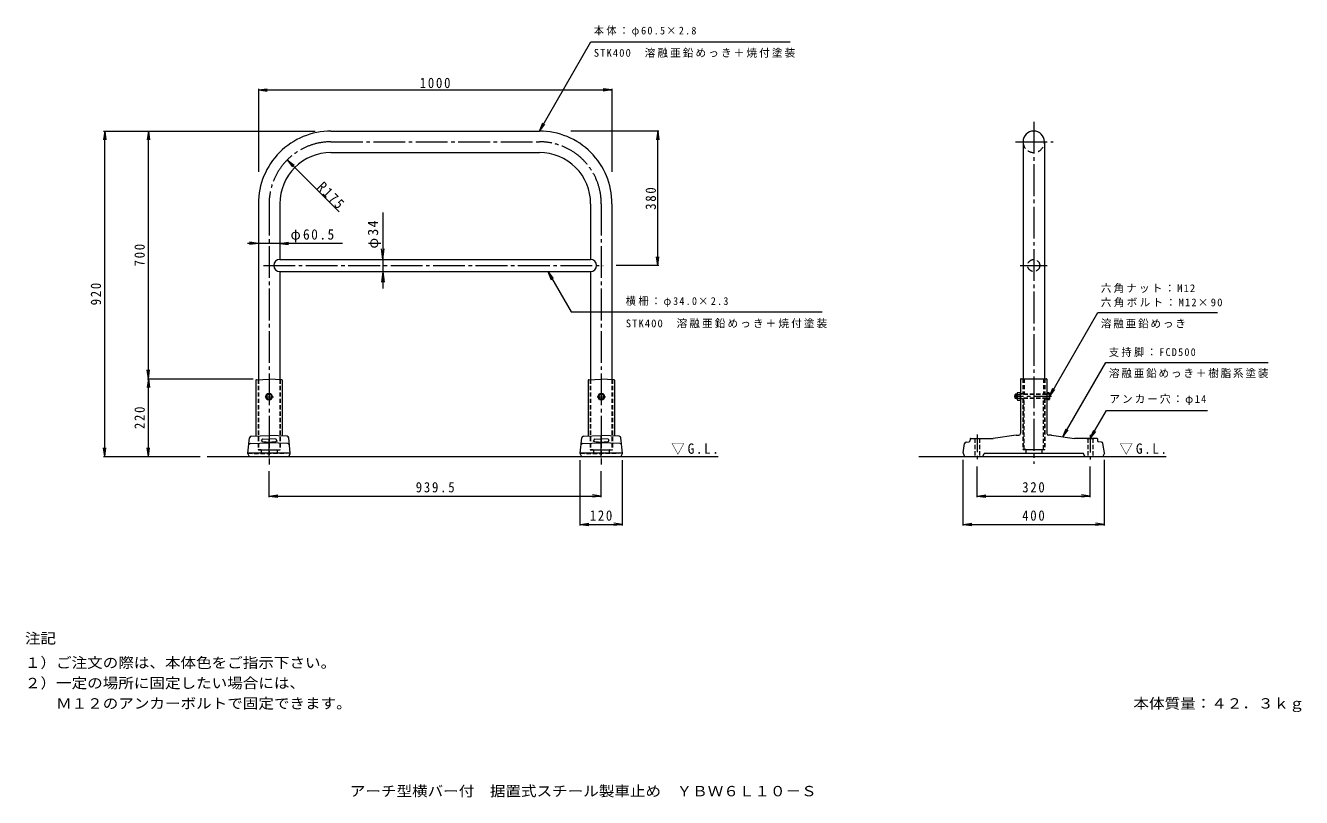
# Model space of a CAD drawing. Units: millimetres at full size, sheet at 1:10; some dimension numbers follow another scale. Extents: x -1858 to 1750, y -1361 to 822.
import ezdxf
from ezdxf.enums import TextEntityAlignment as Align

# ---------------------------------------------------------------- set-up
doc = ezdxf.new("R2010")
doc.units = ezdxf.units.MM
doc.header["$LTSCALE"] = 10
for name, pattern in [('CHAIN1', [8, 5, -1, 1, -1]), ('CHAIN2', [12, 9, -1, 1, -1]), ('DASHED1', [1.8, 1.2, -0.6]), ('DASHED2', [3, 2, -1])]:
    doc.linetypes.add(name, pattern=pattern)
for name, color, linetype, lineweight in [('C-0', 2, 'Continuous', 9), ('C-1', 2, 'Continuous', 9), ('C-2', 3, 'Continuous', 9), ('C-4', 7, 'Continuous', 9), ('C-5', 7, 'Continuous', 9), ('C-D', 2, 'Continuous', 9), ('C-E', 6, 'Continuous', 5)]:
    doc.layers.add(name, color=color, linetype=linetype, lineweight=lineweight)
for name, color, linetype in [('F-4_F-4ﾚｲﾔ', 2, 'Continuous'), ('F-5_F-5ﾚｲﾔ', 2, 'Continuous'), ('F-F_F-Fﾚｲﾔ', 2, 'Continuous')]:
    doc.layers.add(name, color=color, linetype=linetype)
doc.styles.add('ＭＳ ゴシック', font='')
doc.styles.get('ＭＳ ゴシック').set_extended_font_data('MS Gothic')

msp = doc.modelspace()

# ---------------------------------------------------------------- linework, layer by layer
at = {"layer": 'C-0', "color": 7, "linetype": 'CHAIN2'}
for p, q in [((992.99, 549.73), (992.99, -417.54)), ((-994.46, 493.22), (-404.96, 493.22)), ((941.11, 493.21), (1048.13, 493.21)), ((-1169.46, 318.22), (-1169.46, -419.43)), ((-229.96, 318.22), (-229.96, -419.43)), ((-1185.57, 143.47), (-224.78, 143.47)), ((954.21, 143.46), (1031.33, 143.46))]:
    msp.add_line(p, q, dxfattribs=at)
at = {"layer": 'C-0'}
for p, q in [((-1205.29, -179.45), (-1169.46, -177.53)), ((-1133.63, -179.45), (-1169.46, -177.53)), ((-265.79, -179.45), (-229.96, -177.53)), ((-194.13, -179.45), (-229.96, -177.53)), ((955.74, -178.04), (955.74, -220.54)), ((957.24, -176.54), (1028.74, -176.54)), ((1030.24, -178.04), (1030.24, -220.54)), ((-1206.71, -180.95), (-1206.71, -338.88)), ((-1132.21, -180.95), (-1132.21, -338.88)), ((-267.21, -180.95), (-267.21, -338.88)), ((-192.71, -180.95), (-192.71, -338.88)), ((955.74, -232.54), (955.74, -331.54)), ((1030.24, -232.54), (1030.24, -331.54)), ((-1229.41, -387.12), (-1224.91, -343.85)), ((-1222.19, -359.38), (-1169.46, -357.53)), ((-1220.12, -339.37), (-1169.46, -337.53)), ((-1189.68, -348.69), (-1190.15, -351.17)), ((-1188.28, -347.47), (-1169.46, -346.53)), ((-1118.8, -339.37), (-1169.46, -337.53)), ((-1169.46, -337.53), (-1169.46, -346.53)), ((-1150.64, -347.47), (-1169.46, -346.53)), ((-1169.46, -399.53), (-1169.46, -346.53)), ((-1116.72, -359.38), (-1169.46, -357.53)), ((-1149.24, -348.69), (-1148.77, -351.17)), ((-1109.5, -387.12), (-1114.01, -343.85)), ((-289.91, -387.12), (-285.41, -343.85)), ((-282.69, -359.38), (-229.96, -357.53)), ((-280.62, -339.37), (-229.96, -337.53)), ((-250.18, -348.69), (-250.65, -351.17)), ((-248.78, -347.47), (-229.96, -346.53)), ((-179.3, -339.37), (-229.96, -337.53)), ((-229.96, -346.53), (-229.96, -337.53)), ((-211.14, -347.47), (-229.96, -346.53)), ((-229.96, -399.53), (-229.96, -346.53)), ((-177.22, -359.38), (-229.96, -357.53)), ((-209.74, -348.69), (-209.27, -351.17)), ((-170, -387.12), (-174.51, -343.85)), ((793.07, -386.11), (797.39, -360.17)), ((801.64, -356.04), (810.45, -354.82)), ((812.85, -346.87), (812.17, -353.06)), ((814.34, -345.54), (877.64, -345.54)), ((942.89, -336.55), (877.85, -345.52)), ((943.1, -336.54), (950.74, -336.54)), ((1042.89, -336.54), (1035.24, -336.54)), ((1043.1, -336.55), (1108.14, -345.52)), ((1171.65, -345.54), (1108.35, -345.54)), ((1173.14, -346.87), (1173.82, -353.06)), ((1184.35, -356.04), (1175.53, -354.82)), ((1192.92, -386.11), (1188.6, -360.17)), ((-1224.91, -397.53), (-1229.29, -387.9)), ((-1110.13, -387.53), (-1228.88, -387.53)), ((-1114, -397.53), (-1109.63, -387.9)), ((-285.41, -397.53), (-289.79, -387.9)), ((-170.63, -387.53), (-289.38, -387.53)), ((-174.5, -397.53), (-170.13, -387.9)), ((793.16, -386.94), (797.16, -396.54)), ((848.9, -396.54), (852.59, -388.42)), ((853.96, -387.54), (1132.03, -387.54)), ((1137.09, -396.54), (1133.39, -388.42)), ((1192.83, -386.94), (1188.83, -396.54))]:
    msp.add_line(p, q, dxfattribs=at)
at = {"layer": 'C-0', "linetype": 'DASHED1'}
for p, q in [((-1200.71, -179.21), (-1200.71, -377.06)), ((-1138.21, -179.21), (-1138.21, -377.06)), ((-261.21, -179.21), (-261.21, -377.06)), ((-198.71, -179.21), (-198.71, -377.06)), ((961.74, -176.54), (961.74, -220.54)), ((1024.24, -176.54), (1024.24, -220.54)), ((961.24, -219.54), (955.74, -219.54)), ((961.24, -233.54), (955.74, -233.54)), ((961.74, -232.54), (961.74, -376.07)), ((1024.24, -232.54), (1024.24, -376.07)), ((1024.74, -219.54), (1030.24, -219.54)), ((1024.74, -233.54), (1030.24, -233.54)), ((825.99, -345.54), (825.99, -396.54)), ((839.99, -345.54), (839.99, -396.54)), ((1145.99, -345.54), (1145.99, -396.54)), ((1159.99, -345.54), (1159.99, -396.54)), ((-1229.4, -387.53), (-1169.46, -388.53)), ((-1192.43, -378), (-1200.24, -377.56)), ((-1199.46, -377.53), (-1139.45, -377.53)), ((-1191.96, -378.03), (-1146.96, -378.03)), ((-1191.96, -378.5), (-1191.96, -388.16)), ((-1109.51, -387.53), (-1169.46, -388.53)), ((-1146.96, -378.5), (-1146.96, -388.16)), ((-1146.49, -378), (-1138.68, -377.56)), ((-289.9, -387.53), (-229.96, -388.53)), ((-252.93, -378), (-260.74, -377.56)), ((-259.96, -377.53), (-199.95, -377.53)), ((-252.46, -378.03), (-207.46, -378.03)), ((-252.46, -378.5), (-252.46, -388.16)), ((-170.01, -387.53), (-229.96, -388.53)), ((-207.46, -378.5), (-207.46, -388.16)), ((-206.99, -378), (-199.18, -377.56)), ((970.02, -377.01), (962.22, -376.57)), ((962.99, -376.54), (1023, -376.54)), ((970.49, -377.04), (1015.49, -377.04)), ((970.49, -377.51), (970.49, -387.54)), ((1015.49, -377.51), (1015.49, -387.54)), ((1015.97, -377.01), (1023.77, -376.57))]:
    msp.add_line(p, q, dxfattribs=at)
at = {"layer": 'C-0'}
for centre in [(-1169.46, -227.53), (-229.96, -227.53)]:
    msp.add_circle(centre, 7, dxfattribs=at)
at = {"layer": 'C-0', "color": 7, "linetype": 'CHAIN2'}
for centre, start, end in [((-994.46, 318.22), 89.99976, 180), ((-404.96, 318.22), 0, 90.00024)]:
    msp.add_arc(centre, 175, start, end, dxfattribs=at)
at = {"layer": 'C-0'}
for centre, radius, start, end in [((-1205.21, -180.95), 1.5, 93.0674, 180), ((-1133.71, -180.95), 1.5, 0, 86.9326), ((-265.71, -180.95), 1.5, 93.0674, 180), ((-194.21, -180.95), 1.5, 0, 86.9326), ((957.24, -178.04), 1.5, 90, 180), ((1028.74, -178.04), 1.5, 0, 90), ((-1222.02, -364.37), 5, 92.00708, 174.05319), ((-1219.93, -344.37), 5, 92.08252, 174.0531), ((-1192.11, -350.8), 2, 270, 349.25594), ((-1188.2, -348.97), 1.5, 92.86273, 169.25618), ((-1150.71, -348.97), 1.5, 10.74382, 87.13727), ((-1146.8, -350.8), 2, 190.74406, 270), ((-1118.98, -344.37), 5, 5.9469, 87.91748), ((-1116.9, -364.37), 5, 5.94681, 87.99292), ((-282.52, -364.37), 5, 92.00708, 174.05319), ((-280.43, -344.37), 5, 92.08252, 174.0531), ((-252.61, -350.8), 2, 270, 349.25594), ((-248.7, -348.97), 1.5, 92.86273, 169.25618), ((-211.21, -348.97), 1.5, 10.74382, 87.13727), ((-207.3, -350.8), 2, 190.74406, 270), ((-179.48, -344.37), 5, 5.9469, 87.91748), ((-177.4, -364.37), 5, 5.94681, 87.99292), ((802.32, -360.99), 5, 97.85335, 170.53764), ((810.18, -352.84), 2, 277.85335, 353.73427), ((814.34, -347.04), 1.5, 90, 173.73489), ((877.64, -344.04), 1.5, 270, 277.8541), ((943.1, -338.04), 1.5, 90, 97.85315), ((950.74, -331.54), 5, 270, 0), ((1035.24, -331.54), 5, 180, 270), ((1042.89, -338.04), 1.5, 82.14685, 90), ((1108.35, -344.04), 1.5, 262.1459, 270), ((1171.65, -347.04), 1.5, 6.26511, 90), ((1175.81, -352.84), 2, 186.26573, 262.14665), ((1183.67, -360.99), 5, 9.46236, 82.14665), ((-1227.92, -387.28), 1.5, 174.05302, 204.44478), ((-1110.99, -387.28), 1.5, 335.55501, 5.94698), ((-288.42, -387.28), 1.5, 174.05302, 204.44478), ((-171.49, -387.28), 1.5, 335.55501, 5.94698), ((794.54, -386.36), 1.5, 170.53767, 202.62009), ((853.96, -389.04), 1.5, 90, 155.556), ((1132.03, -389.04), 1.5, 24.444, 90), ((1191.44, -386.36), 1.5, 337.37991, 9.46233)]:
    msp.add_arc(centre, radius, start, end, dxfattribs=at)
at = {"layer": 'C-0', "linetype": 'DASHED1'}
for centre, start, end in [((961.24, -219.04), 270, 0), ((961.24, -234.04), 0, 90), ((1024.74, -219.04), 180, 270), ((1024.74, -234.04), 90, 180), ((-1200.21, -377.06), 180, 266.72997), ((-1192.46, -378.5), 0, 86.72997), ((-1146.46, -378.5), 93.27003, 180), ((-1138.71, -377.06), 273.27003, 0), ((-260.71, -377.06), 180, 266.72997), ((-252.96, -378.5), 0, 86.72997), ((-206.96, -378.5), 93.27003, 180), ((-199.21, -377.06), 273.27003, 0), ((962.24, -376.07), 180, 266.72997), ((969.99, -377.51), 0, 86.72997), ((1015.99, -377.51), 93.27003, 180), ((1023.74, -376.07), 273.27003, 0)]:
    msp.add_arc(centre, 0.5, start, end, dxfattribs=at)
at = {"layer": 'C-0'}
for centre in [(-1169.46, -352.8), (-229.96, -352.8)]:
    msp.add_ellipse(centre, major_axis=(21, 0), ratio=0.1351, start_param=3.1415927, end_param=6.2831853, dxfattribs=at)
at = {"layer": 'C-1', "color": 4, "linetype": 'DASHED1'}
for p, q in [((-1199.71, -179.15), (-1199.71, -377.53)), ((-1139.21, -179.15), (-1139.21, -377.53)), ((-260.21, -179.15), (-260.21, -377.53)), ((-199.71, -179.15), (-199.71, -377.53)), ((962.74, -219.54), (965.54, -219.54)), ((962.74, -233.54), (965.54, -233.54)), ((1023.24, -219.54), (1020.44, -219.54)), ((1023.24, -233.54), (1020.44, -233.54))]:
    msp.add_line(p, q, dxfattribs=at)
at = {"layer": 'C-1'}
for p, q in [((-1174.46, -236.2), (-1179.47, -227.53)), ((-1164.45, -236.2), (-1174.46, -236.2)), ((-234.96, -236.2), (-239.97, -227.53)), ((-224.95, -236.2), (-234.96, -236.2))]:
    msp.add_line(p, q, dxfattribs=at)
for points in [[(-1179.47, -227.53), (-1174.46, -218.86), (-1164.45, -218.86), (-1159.44, -227.53), (-1164.45, -236.2)], [(-239.97, -227.53), (-234.96, -218.86), (-224.95, -218.86), (-219.94, -227.53), (-224.95, -236.2)]]:
    msp.add_lwpolyline(points, dxfattribs=at)
for centre in [(-1169.46, -227.53), (-229.96, -227.53)]:
    msp.add_circle(centre, 8.67, dxfattribs=at)
at = {"layer": 'C-2'}
for p, q in [((-994.46, 523.47), (-404.96, 523.47)), ((962.74, 493.21), (962.74, -176.54)), ((1023.24, 493.21), (1023.24, -176.54)), ((-994.46, 462.97), (-404.96, 462.97)), ((-1199.71, 318.22), (-1199.71, -179.15)), ((-1139.21, 318.22), (-1139.21, 160.47)), ((-260.21, 318.22), (-260.21, 160.47)), ((-199.71, 318.22), (-199.71, -179.15)), ((-1139.21, 160.47), (-260.21, 160.47)), ((-1139.21, 126.47), (-1139.21, -179.15)), ((-1139.21, 126.47), (-260.21, 126.47)), ((-260.21, 126.47), (-260.21, -179.15))]:
    msp.add_line(p, q, dxfattribs=at)
at = {"layer": 'C-2', "linetype": 'DASHED1'}
for p, q in [((-1199.71, -179.15), (-1199.71, -376.54)), ((-1139.21, -179.15), (-1139.21, -376.54)), ((-260.21, -179.15), (-260.21, -376.54)), ((-199.71, -179.15), (-199.71, -376.54)), ((962.74, -176.54), (962.74, -220.54)), ((965.54, -176.54), (965.54, -220.54)), ((1020.44, -176.54), (1020.44, -220.54)), ((1023.24, -176.54), (1023.24, -220.54)), ((962.74, -232.54), (962.74, -376.54)), ((965.54, -376.54), (965.54, -232.54)), ((1020.44, -376.54), (1020.44, -232.54)), ((1023.24, -232.54), (1023.24, -376.54)), ((-1199.71, -377.53), (-1139.21, -377.53)), ((-260.21, -377.53), (-199.71, -377.53)), ((962.74, -376.54), (1023.24, -376.54))]:
    msp.add_line(p, q, dxfattribs=at)
at = {"layer": 'C-2', "linetype": 'DASHED2'}
msp.add_circle((992.99, 143.46), 17, dxfattribs=at)
at = {"layer": 'C-2'}
for centre, radius, start, end in [((-994.46, 318.22), 205.25, 89.99977, 180), ((-404.96, 318.22), 205.25, 0, 90.00023), ((992.99, 493.21), 30.25, 0, 180), ((-994.46, 318.22), 144.75, 89.9998, 180), ((-404.96, 318.22), 144.75, 0, 90.0002), ((-1139.21, 143.47), 17, 90, 270), ((-260.21, 143.47), 17, 270, 90)]:
    msp.add_arc(centre, radius, start, end, dxfattribs=at)
at = {"layer": 'C-2', "linetype": 'DASHED2'}
msp.add_arc((992.99, 493.21), 30.25, 180.00047, 0.00047, dxfattribs=at)
at = {"layer": 'C-4'}
for p, q in [((-1199.71, 639.73), (-1174.92, 642.99)), ((-1199.71, 642.73), (-1199.71, 408.14)), ((-1199.71, 639.73), (-1174.92, 636.46)), ((-1199.71, 639.73), (-199.71, 639.73)), ((-199.71, 639.73), (-224.49, 642.99)), ((-199.71, 639.73), (-224.49, 636.46)), ((-199.71, 642.73), (-199.71, 408.14)), ((-1634.33, 523.47), (-1637.59, 498.69)), ((-1637.33, 523.47), (-1039.46, 523.47)), ((-1634.33, 523.47), (-1631.06, 498.69)), ((-1634.33, -396.53), (-1634.33, 523.47)), ((-1510.68, 523.47), (-1513.95, 498.69)), ((-1510.68, 523.47), (-1507.42, 498.69)), ((-1510.68, -176.53), (-1510.68, 523.47)), ((-67.15, 523.47), (-315.9, 523.47)), ((-70.15, 523.47), (-73.42, 498.69)), ((-70.15, 143.47), (-70.15, 523.47)), ((-70.15, 523.47), (-66.89, 498.69)), ((-1118.16, 442), (-1102.94, 422.17)), ((-848.11, 293.05), (-848.11, 78.42)), ((-962.1, 205.83), (-1230.17, 205.83)), ((-1199.71, 205.83), (-1224.49, 209.09)), ((-1199.71, 205.83), (-1224.49, 202.57)), ((-1199.71, 205.83), (-1199.71, 204.03)), ((-1139.21, 205.83), (-1114.42, 209.09)), ((-1139.21, 205.83), (-1139.21, 204.03)), ((-1139.21, 205.83), (-1114.42, 202.57)), ((-848.11, 160.47), (-852.03, 190.22)), ((-848.11, 160.47), (-844.2, 190.22)), ((-848.11, 160.47), (-845.11, 160.47)), ((-70.15, 143.47), (-73.42, 168.26)), ((-70.15, 143.47), (-66.89, 168.26)), ((-848.11, 126.47), (-852.03, 96.73)), ((-848.11, 126.47), (-845.11, 126.47)), ((-848.11, 126.47), (-844.2, 96.73)), ((-67.15, 143.47), (-188.34, 143.47)), ((-1510.68, -176.53), (-1513.95, -151.74)), ((-1510.68, -176.53), (-1513.95, -201.32)), ((-1513.68, -176.53), (-1214.46, -176.53)), ((-1510.68, -176.53), (-1507.42, -151.74)), ((-1510.68, -396.53), (-1510.68, -176.53)), ((-1510.68, -176.53), (-1507.42, -201.32)), ((-1634.33, -396.53), (-1637.59, -371.74)), ((-1637.33, -396.53), (-1364.46, -396.53)), ((-1634.33, -396.53), (-1631.06, -371.74)), ((-1510.68, -396.53), (-1513.95, -371.74)), ((-1510.68, -396.53), (-1507.42, -371.74)), ((-289.96, -591.43), (-289.96, -406.53)), ((-169.96, -591.43), (-169.96, -406.53)), ((793.07, -591.44), (793.07, -406.11)), ((832.99, -511.44), (832.99, -424.79)), ((1152.99, -511.44), (1152.99, -424.79)), ((1192.92, -591.44), (1192.92, -406.11)), ((-1169.46, -511.43), (-1169.46, -438.43)), ((-229.96, -511.43), (-229.96, -438.43)), ((-1169.46, -508.43), (-1144.67, -505.17)), ((-229.96, -508.43), (-254.74, -505.17)), ((832.99, -508.44), (857.78, -505.18)), ((1152.99, -508.44), (1128.21, -505.18)), ((-1169.46, -508.43), (-1144.67, -511.7)), ((-1169.46, -508.43), (-229.96, -508.43)), ((-229.96, -508.43), (-254.74, -511.7)), ((832.99, -508.44), (1152.99, -508.44)), ((832.99, -508.44), (857.78, -511.7)), ((1152.99, -508.44), (1128.21, -511.7)), ((-289.96, -588.43), (-265.17, -585.17)), ((-289.96, -588.43), (-169.96, -588.43)), ((-289.96, -588.43), (-265.17, -591.7)), ((-169.96, -588.43), (-194.74, -585.17)), ((-169.96, -588.43), (-194.74, -591.7)), ((793.07, -588.44), (817.85, -585.18)), ((793.07, -588.44), (1192.92, -588.44)), ((793.07, -588.44), (817.85, -591.7)), ((1192.92, -588.44), (1168.14, -585.18)), ((1192.92, -588.44), (1168.14, -591.7))]:
    msp.add_line(p, q, dxfattribs=at)
msp.add_lwpolyline([(-971.71, 295.46), (-1118.16, 442), (-1098.33, 426.79)], dxfattribs=at)
at = {"layer": 'C-5'}
for p, q in [((-404.96, 523.47), (-259.52, 775.39)), ((-259.52, 775.39), (303.85, 775.4)), ((-404.96, 523.47), (-395.39, 546.57)), ((-404.96, 523.47), (-389.74, 543.31)), ((-381.51, 126.47), (-371.94, 103.37)), ((-381.51, 126.47), (-366.29, 106.64)), ((-381.51, 126.47), (-315.48, 12.81)), ((-315.48, 12.81), (394.26, 12.81)), ((1037.74, -226.54), (1174.38, 10.14)), ((1174.38, 10.14), (1512.76, 10.14)), ((1075.62, -341.04), (1197.23, -130.39)), ((1197.23, -130.39), (1655.61, -130.38)), ((1037.74, -226.54), (1047.31, -203.44)), ((1037.74, -226.54), (1052.96, -206.7)), ((1152.99, -345.54), (1198.73, -266.32)), ((1198.73, -266.32), (1484.6, -266.32)), ((1075.62, -341.04), (1085.19, -317.94)), ((1075.62, -341.04), (1090.84, -321.2)), ((1152.99, -345.54), (1162.56, -322.44)), ((1152.99, -345.54), (1168.21, -325.7))]:
    msp.add_line(p, q, dxfattribs=at)
at = {"layer": 'C-D'}
for p, q in [((946.87, -215.59), (955.74, -215.59)), ((945.74, -221.49), (940.24, -221.49)), ((940.24, -231.59), (941.19, -232.54)), ((945.74, -231.59), (940.24, -231.59)), ((945.74, -220.54), (941.19, -220.54)), ((945.74, -232.54), (941.19, -232.54)), ((945.74, -234.75), (945.74, -218.33)), ((946.87, -221.07), (955.74, -221.07)), ((946.87, -232), (955.74, -232)), ((1030.24, -216.52), (1030.24, -236.55)), ((1036.99, -216.52), (1030.24, -216.52)), ((1036.99, -220.54), (1030.24, -220.54)), ((1036.99, -232.54), (1030.24, -232.54)), ((1036.99, -236.55), (1030.24, -236.55)), ((1037.74, -218.53), (1037.74, -234.55)), ((1142.98, -345.54), (1163.01, -345.54))]:
    msp.add_line(p, q, dxfattribs=at)
at = {"layer": 'C-D', "linetype": 'CHAIN1'}
for p, q in [((-1180.86, -227.53), (-1157.29, -227.53)), ((-241.36, -227.53), (-217.79, -227.53)), ((1043.72, -226.54), (937.93, -226.54)), ((832.99, -334.44), (832.99, -404.79)), ((1152.99, -335.45), (1152.99, -404.79))]:
    msp.add_line(p, q, dxfattribs=at)
at = {"layer": 'C-D', "linetype": 'DASHED1'}
for p, q in [((1030.24, -220.54), (955.74, -220.54)), ((1030.24, -221.49), (955.74, -221.49)), ((1030.24, -231.59), (955.74, -231.59)), ((1030.24, -232.54), (955.74, -232.54))]:
    msp.add_line(p, q, dxfattribs=at)
at = {"layer": 'C-D'}
for points in [[(946.87, -237.49), (955.74, -237.49), (955.74, -215.59)], [(940.24, -231.59), (940.24, -221.49), (941.19, -220.54), (941.19, -232.54)]]:
    msp.add_lwpolyline(points, dxfattribs=at)
for centre, radius, start, end in [((949.65, -218.33), 3.9, 135.3613, 224.63818), ((959.57, -226.54), 13.83, 156.7198, 203.2803), ((949.65, -234.75), 3.9, 135.3613, 224.63896), ((1034.7, -218.53), 3.04, 318.67245, 41.32755), ((1034.7, -234.55), 3.04, 318.67245, 41.32755), ((1013.59, -226.54), 24.15, 345.61653, 14.38359)]:
    msp.add_arc(centre, radius, start, end, dxfattribs=at)
at = {"layer": 'C-E'}
for p, q in [((-1344.46, -396.53), (100.31, -396.53)), ((667.99, -396.54), (1367.99, -396.54))]:
    msp.add_line(p, q, dxfattribs=at)

# ---------------------------------------------------------------- texts
at = {"layer": 'C-4', "color": 2, "char_height": 29.33, "attachment_point": 7, "style": 'ＭＳ ゴシック'}
for s, insert in [('\\T1.28;\\W0.9;1000', (-743.46, 644.73)), ('\\T1.22;\\W0.95;φ60.5', (-1108.75, 208.83)), ('\\T1.28;\\W0.9;939.5', (-754.71, -498.43)), ('\\T1.27;\\W0.9;320', (960.49, -498.44)), ('\\T1.27;\\W0.9;120', (-262.46, -578.43)), ('\\T1.27;\\W0.9;400', (960.49, -578.44))]:
    msp.add_mtext(s, dxfattribs=dict(at, insert=insert))
for s, insert, rotation in [('\\T1.28;\\W0.9;R175', (-1036.39, 362.25), 315), ('\\T1.27;\\W0.9;380', (-75.15, 300.97), 90), ('\\T1.19;φ34', (-853.11, 191.26), 90), ('\\T1.27;\\W0.9;700', (-1520.68, 140.97), 90), ('\\T1.27;\\W0.9;920', (-1644.33, 30.97), 90), ('\\T1.27;\\W0.9;220', (-1520.68, -319.03), 90)]:
    msp.add_mtext(s, dxfattribs=dict(at, insert=insert, rotation=rotation))
at = {"layer": 'C-5', "char_height": 21.99, "attachment_point": 7, "style": 'ＭＳ ゴシック'}
for s, insert in [('\\T1.25;\\W0.95;本体：φ60.5×2.8', (-251.15, 790.79)), ('\\T1.2;STK400\u3000溶融亜鉛めっき＋焼付塗装', (-251.15, 731.05)), ('\\T1.2;六角ナット：M12', (1182.75, 65.54)), ('\\T1.25;\\W0.95;横柵：φ34.0×2.3', (-160.74, 25.96)), ('\\T1.22;六角ボルト：M12×90', (1182.75, 25.54)), ('\\T1.2;STK400\u3000溶融亜鉛めっき＋焼付塗装', (-160.74, -33.78)), ('\\T1.17;溶融亜鉛めっき', (1182.75, -34.2)), ('\\T1.25;\\W0.95;支持脚：FCD500', (1205.61, -114.98)), ('\\T1.17;溶融亜鉛めっき＋樹脂系塗装', (1205.61, -174.72)), ('\\T1.19;アンカー穴：φ14', (1207.1, -250.92))]:
    msp.add_mtext(s, dxfattribs=dict(at, insert=insert))
at = {"layer": 'C-5', "color": 2, "char_height": 29.33, "attachment_point": 7, "style": 'ＭＳ ゴシック'}
for insert in [(-32.19, -391.53), (1235.49, -391.54)]:
    msp.add_mtext('\\T1.22;\\W0.95;▽G.L.', dxfattribs=dict(at, insert=insert))
at = {"layer": 'F-4_F-4ﾚｲﾔ', "style": 'ＭＳ ゴシック', "width": 1.1}
msp.add_text('本体質量：４２．３ｋｇ', height=29.33, dxfattribs=at).set_placement((1275, -1118.11), align=Align.BOTTOM_LEFT)
at = {"layer": 'F-5_F-5ﾚｲﾔ', "style": 'ＭＳ ゴシック', "width": 1.1}
msp.add_text('アーチ型横バー付\u3000据置式スチール製車止め\u3000ＹＢＷ６Ｌ１０－Ｓ', height=29.33, dxfattribs=at).set_placement((-941.13, -1366.04), align=Align.BOTTOM_LEFT)
at = {"layer": 'F-F_F-Fﾚｲﾔ', "style": 'ＭＳ ゴシック', "width": 1.1}
for s, p in [('注記', (-1860, -934.08)), ('１）ご注文の際は、本体色をご指示下さい。', (-1860, -1003.01)), ('２）一定の場所に固定したい場合には、', (-1860, -1060.56)), ('\u3000\u3000Ｍ１２のアンカーボルトで固定できます。', (-1860, -1118.11))]:
    msp.add_text(s, height=29.33, dxfattribs=at).set_placement(p, align=Align.BOTTOM_LEFT)

doc.saveas('drawing.dxf')
